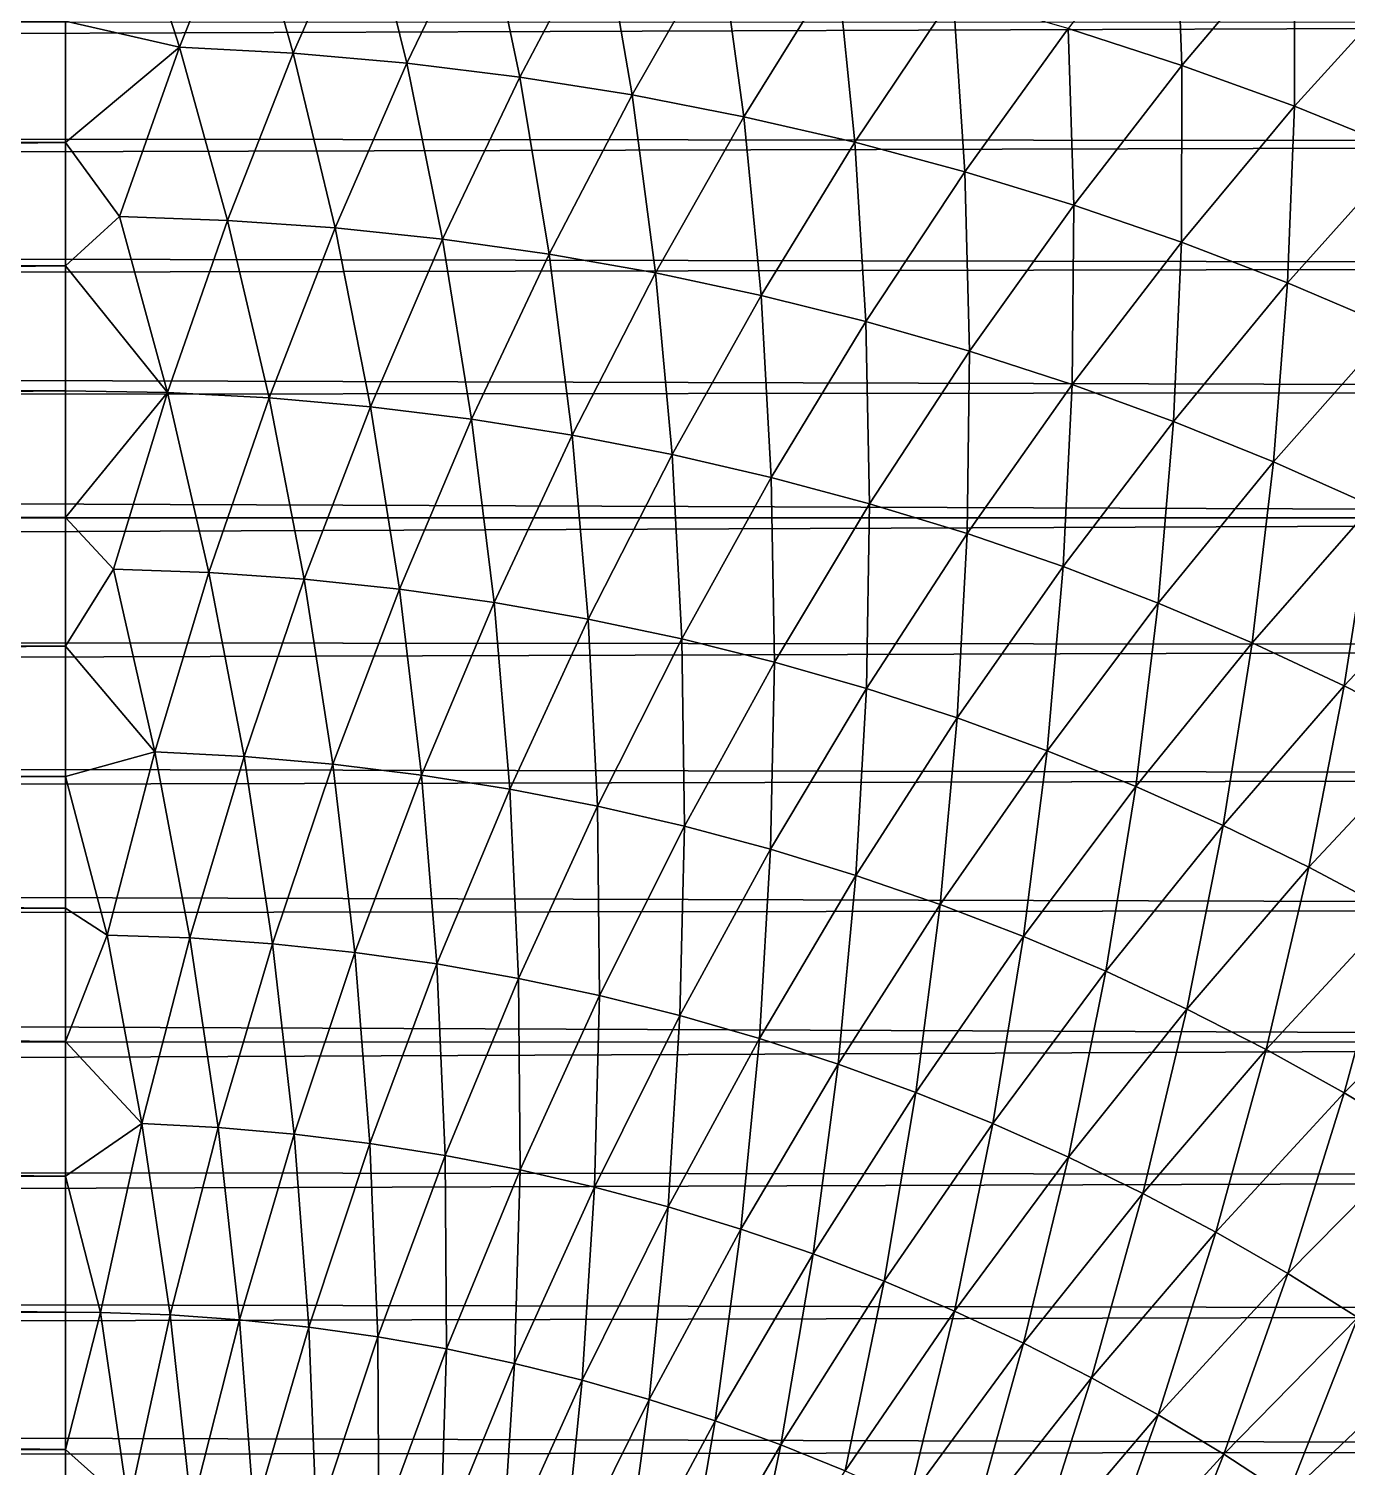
# Model space of a CAD drawing. Header units: millimetres. Extents: x -260 to 430, y -260 to 260.
# Drawn here: x 359.56 to 375.38, y 22.08 to 39.34 of the extents above; entities that cross this region are included whole.
import ezdxf

# ---------------------------------------------------------------- set-up
doc = ezdxf.new("R2010")
doc.units = ezdxf.units.MM
doc.header["$MEASUREMENT"] = 0
doc.layers.add('MESH_3D', color=2, linetype='CONTINUOUS')

msp = doc.modelspace()

# ---------------------------------------------------------------- linework, layer by layer
at = {"layer": 'MESH_3D'}
for points in [[(361.366, 39.12, 2508.033), (360.718, 41.139, 2506.631), (360, 39.432, 2507.837)], [(361.366, 39.12, 2508.033), (362.153, 41.089, 2506.631), (360.718, 41.139, 2506.631)], [(361.366, 39.12, 2508.033), (362.731, 39.048, 2508.033), (362.153, 41.089, 2506.631)], [(362.731, 39.048, 2508.033), (363.586, 40.988, 2506.631), (362.153, 41.089, 2506.631)], [(362.731, 39.048, 2508.033), (364.092, 38.929, 2508.033), (363.586, 40.988, 2506.631)], [(364.092, 38.929, 2508.033), (365.014, 40.838, 2506.631), (363.586, 40.988, 2506.631)], [(372.03, 39.347, 2506.631), (373.395, 38.903, 2506.631), (373.317, 40.987, 2505.161)], [(373.395, 38.903, 2506.631), (374.74, 40.497, 2505.161), (373.317, 40.987, 2505.161)], [(364.092, 38.929, 2508.033), (365.448, 38.763, 2508.033), (365.014, 40.838, 2506.631)], [(365.448, 38.763, 2508.033), (366.436, 40.638, 2506.631), (365.014, 40.838, 2506.631)], [(365.448, 38.763, 2508.033), (366.797, 38.549, 2508.033), (366.436, 40.638, 2506.631)], [(366.797, 38.549, 2508.033), (367.851, 40.389, 2506.631), (366.436, 40.638, 2506.631)], [(373.395, 38.903, 2506.631), (374.745, 38.412, 2506.631), (374.74, 40.497, 2505.161)], [(374.745, 38.412, 2506.631), (376.144, 39.958, 2505.161), (374.74, 40.497, 2505.161)], [(366.797, 38.549, 2508.033), (368.138, 38.288, 2508.033), (367.851, 40.389, 2506.631)], [(368.138, 38.288, 2508.033), (369.256, 40.09, 2506.631), (367.851, 40.389, 2506.631)], [(368.138, 38.288, 2508.033), (369.47, 37.981, 2508.033), (369.256, 40.09, 2506.631)], [(369.47, 37.981, 2508.033), (370.649, 39.743, 2506.631), (369.256, 40.09, 2506.631)], [(374.745, 38.412, 2506.631), (376.077, 37.874, 2506.631), (376.144, 39.958, 2505.161)], [(369.47, 37.981, 2508.033), (370.789, 37.627, 2508.033), (370.649, 39.743, 2506.631)], [(370.789, 37.627, 2508.033), (372.03, 39.347, 2506.631), (370.649, 39.743, 2506.631)], [(86.938, 38.299, 120.207), (86.469, 39.346, 120.724), (399.082, 39.432, 407.365)], [(86.938, 38.299, 120.207), (399.082, 39.432, 407.365), (399.734, 37.978, 406.654)], [(256.986, 39.472, 2507.81), (257.19, 38.12, 2508.71), (360, 39.432, 2507.837)], [(257.19, 38.12, 2508.71), (360, 37.978, 2508.802), (360, 39.432, 2507.837)], [(361.366, 39.12, 2508.033), (360, 39.432, 2507.837), (360, 37.978, 2508.802)], [(370.789, 37.627, 2508.033), (372.096, 37.228, 2508.033), (372.03, 39.347, 2506.631)], [(372.096, 37.228, 2508.033), (373.395, 38.903, 2506.631), (372.03, 39.347, 2506.631)], [(360.647, 37.089, 2509.363), (361.366, 39.12, 2508.033), (360, 37.978, 2508.802)], [(360.647, 37.089, 2509.363), (361.941, 37.044, 2509.363), (361.366, 39.12, 2508.033)], [(361.941, 37.044, 2509.363), (362.731, 39.048, 2508.033), (361.366, 39.12, 2508.033)], [(361.941, 37.044, 2509.363), (363.233, 36.953, 2509.363), (362.731, 39.048, 2508.033)], [(363.233, 36.953, 2509.363), (364.092, 38.929, 2508.033), (362.731, 39.048, 2508.033)], [(363.233, 36.953, 2509.363), (364.521, 36.818, 2509.363), (364.092, 38.929, 2508.033)], [(364.521, 36.818, 2509.363), (365.448, 38.763, 2508.033), (364.092, 38.929, 2508.033)], [(372.096, 37.228, 2508.033), (373.388, 36.783, 2508.033), (373.395, 38.903, 2506.631)], [(373.388, 36.783, 2508.033), (374.745, 38.412, 2506.631), (373.395, 38.903, 2506.631)], [(364.521, 36.818, 2509.363), (365.803, 36.638, 2509.363), (365.448, 38.763, 2508.033)], [(365.803, 36.638, 2509.363), (366.797, 38.549, 2508.033), (365.448, 38.763, 2508.033)], [(365.803, 36.638, 2509.363), (367.078, 36.413, 2509.363), (366.797, 38.549, 2508.033)], [(367.078, 36.413, 2509.363), (368.138, 38.288, 2508.033), (366.797, 38.549, 2508.033)], [(373.388, 36.783, 2508.033), (374.663, 36.293, 2508.033), (374.745, 38.412, 2506.631)], [(374.663, 36.293, 2508.033), (376.077, 37.874, 2506.631), (374.745, 38.412, 2506.631)], [(87.453, 37.107, 119.646), (86.938, 38.299, 120.207), (399.734, 37.978, 406.654)], [(367.078, 36.413, 2509.363), (368.344, 36.144, 2509.363), (368.138, 38.288, 2508.033)], [(368.344, 36.144, 2509.363), (369.47, 37.981, 2508.033), (368.138, 38.288, 2508.033)], [(87.453, 37.107, 119.646), (399.734, 37.978, 406.654), (400.361, 36.5, 405.97)], [(257.19, 38.12, 2508.71), (257.39, 36.747, 2509.579), (360, 37.978, 2508.802)], [(257.39, 36.747, 2509.579), (360, 36.5, 2509.73), (360, 37.978, 2508.802)], [(360.647, 37.089, 2509.363), (360, 37.978, 2508.802), (360, 36.5, 2509.73)], [(368.344, 36.144, 2509.363), (369.601, 35.83, 2509.363), (369.47, 37.981, 2508.033)], [(369.601, 35.83, 2509.363), (370.789, 37.627, 2508.033), (369.47, 37.981, 2508.033)], [(374.663, 36.293, 2508.033), (375.921, 35.759, 2508.033), (376.077, 37.874, 2506.631)], [(369.601, 35.83, 2509.363), (370.845, 35.474, 2509.363), (370.789, 37.627, 2508.033)], [(370.845, 35.474, 2509.363), (372.096, 37.228, 2508.033), (370.789, 37.627, 2508.033)], [(370.845, 35.474, 2509.363), (372.077, 35.073, 2509.363), (372.096, 37.228, 2508.033)], [(372.077, 35.073, 2509.363), (373.388, 36.783, 2508.033), (372.096, 37.228, 2508.033)], [(87.955, 35.901, 119.106), (87.453, 37.107, 119.646), (400.361, 36.5, 405.97)], [(361.221, 34.979, 2510.622), (360.647, 37.089, 2509.363), (360, 36.5, 2509.73)], [(361.221, 34.979, 2510.622), (361.941, 37.044, 2509.363), (360.647, 37.089, 2509.363)], [(361.221, 34.979, 2510.622), (362.441, 34.915, 2510.622), (361.941, 37.044, 2509.363)], [(362.441, 34.915, 2510.622), (363.233, 36.953, 2509.363), (361.941, 37.044, 2509.363)], [(362.441, 34.915, 2510.622), (363.658, 34.808, 2510.622), (363.233, 36.953, 2509.363)], [(363.658, 34.808, 2510.622), (364.521, 36.818, 2509.363), (363.233, 36.953, 2509.363)], [(363.658, 34.808, 2510.622), (364.871, 34.659, 2510.622), (364.521, 36.818, 2509.363)], [(364.871, 34.659, 2510.622), (365.803, 36.638, 2509.363), (364.521, 36.818, 2509.363)], [(372.077, 35.073, 2509.363), (373.293, 34.631, 2509.363), (373.388, 36.783, 2508.033)], [(373.293, 34.631, 2509.363), (374.663, 36.293, 2508.033), (373.388, 36.783, 2508.033)], [(257.39, 36.747, 2509.579), (257.585, 35.355, 2510.416), (360, 36.5, 2509.73)], [(364.871, 34.659, 2510.622), (366.078, 34.468, 2510.622), (365.803, 36.638, 2509.363)], [(366.078, 34.468, 2510.622), (367.078, 36.413, 2509.363), (365.803, 36.638, 2509.363)], [(87.955, 35.901, 119.106), (400.361, 36.5, 405.97), (400.964, 35, 405.312)], [(257.585, 35.355, 2510.416), (360, 35, 2510.622), (360, 36.5, 2509.73)], [(361.221, 34.979, 2510.622), (360, 36.5, 2509.73), (360, 35, 2510.622)], [(366.078, 34.468, 2510.622), (367.277, 34.235, 2510.622), (367.078, 36.413, 2509.363)], [(367.277, 34.235, 2510.622), (368.344, 36.144, 2509.363), (367.078, 36.413, 2509.363)], [(373.293, 34.631, 2509.363), (374.494, 34.146, 2509.363), (374.663, 36.293, 2508.033)], [(374.494, 34.146, 2509.363), (375.921, 35.759, 2508.033), (374.663, 36.293, 2508.033)], [(367.277, 34.235, 2510.622), (368.467, 33.96, 2510.622), (368.344, 36.144, 2509.363)], [(368.467, 33.96, 2510.622), (369.601, 35.83, 2509.363), (368.344, 36.144, 2509.363)], [(88.443, 34.683, 118.588), (87.955, 35.901, 119.106), (400.964, 35, 405.312)], [(368.467, 33.96, 2510.622), (369.647, 33.644, 2510.622), (369.601, 35.83, 2509.363)], [(369.647, 33.644, 2510.622), (370.845, 35.474, 2509.363), (369.601, 35.83, 2509.363)], [(374.494, 34.146, 2509.363), (375.677, 33.619, 2509.363), (375.921, 35.759, 2508.033)], [(369.647, 33.644, 2510.622), (370.816, 33.287, 2510.622), (370.845, 35.474, 2509.363)], [(370.816, 33.287, 2510.622), (372.077, 35.073, 2509.363), (370.845, 35.474, 2509.363)], [(257.585, 35.355, 2510.416), (257.775, 33.944, 2511.219), (360, 35, 2510.622)], [(370.816, 33.287, 2510.622), (371.971, 32.889, 2510.622), (372.077, 35.073, 2509.363)], [(371.971, 32.889, 2510.622), (373.293, 34.631, 2509.363), (372.077, 35.073, 2509.363)], [(88.443, 34.683, 118.588), (400.964, 35, 405.312), (401.541, 33.478, 404.683)], [(257.775, 33.944, 2511.219), (360, 33.478, 2511.476), (360, 35, 2510.622)], [(361.221, 34.979, 2510.622), (360, 35, 2510.622), (360, 33.478, 2511.476)], [(360.574, 32.858, 2511.806), (361.221, 34.979, 2510.622), (360, 33.478, 2511.476)], [(360.574, 32.858, 2511.806), (361.72, 32.818, 2511.806), (361.221, 34.979, 2510.622)], [(361.72, 32.818, 2511.806), (362.441, 34.915, 2510.622), (361.221, 34.979, 2510.622)], [(361.72, 32.818, 2511.806), (362.864, 32.738, 2511.806), (362.441, 34.915, 2510.622)], [(362.864, 32.738, 2511.806), (363.658, 34.808, 2510.622), (362.441, 34.915, 2510.622)], [(362.864, 32.738, 2511.806), (364.005, 32.618, 2511.806), (363.658, 34.808, 2510.622)], [(364.005, 32.618, 2511.806), (364.871, 34.659, 2510.622), (363.658, 34.808, 2510.622)], [(88.915, 33.452, 118.091), (88.443, 34.683, 118.588), (401.541, 33.478, 404.683)], [(364.005, 32.618, 2511.806), (365.141, 32.458, 2511.806), (364.871, 34.659, 2510.622)], [(365.141, 32.458, 2511.806), (366.078, 34.468, 2510.622), (364.871, 34.659, 2510.622)], [(371.971, 32.889, 2510.622), (373.111, 32.451, 2510.622), (373.293, 34.631, 2509.363)], [(373.111, 32.451, 2510.622), (374.494, 34.146, 2509.363), (373.293, 34.631, 2509.363)], [(365.141, 32.458, 2511.806), (366.271, 32.259, 2511.806), (366.078, 34.468, 2510.622)], [(366.271, 32.259, 2511.806), (367.277, 34.235, 2510.622), (366.078, 34.468, 2510.622)], [(366.271, 32.259, 2511.806), (367.393, 32.021, 2511.806), (367.277, 34.235, 2510.622)], [(367.393, 32.021, 2511.806), (368.467, 33.96, 2510.622), (367.277, 34.235, 2510.622)], [(373.111, 32.451, 2510.622), (374.236, 31.974, 2510.622), (374.494, 34.146, 2509.363)], [(374.236, 31.974, 2510.622), (375.677, 33.619, 2509.363), (374.494, 34.146, 2509.363)], [(257.775, 33.944, 2511.219), (257.959, 32.515, 2511.99), (360, 33.478, 2511.476)], [(367.393, 32.021, 2511.806), (368.506, 31.743, 2511.806), (368.467, 33.96, 2510.622)], [(368.506, 31.743, 2511.806), (369.647, 33.644, 2510.622), (368.467, 33.96, 2510.622)], [(368.506, 31.743, 2511.806), (369.608, 31.427, 2511.806), (369.647, 33.644, 2510.622)], [(369.608, 31.427, 2511.806), (370.816, 33.287, 2510.622), (369.647, 33.644, 2510.622)], [(374.236, 31.974, 2510.622), (375.343, 31.458, 2510.622), (375.677, 33.619, 2509.363)], [(375.343, 31.458, 2510.622), (376.84, 33.051, 2509.363), (375.677, 33.619, 2509.363)], [(89.373, 32.21, 117.615), (88.915, 33.452, 118.091), (401.541, 33.478, 404.683)], [(89.373, 32.21, 117.615), (401.541, 33.478, 404.683), (402.092, 31.935, 404.082)], [(257.959, 32.515, 2511.99), (360, 31.935, 2512.291), (360, 33.478, 2511.476)], [(360.574, 32.858, 2511.806), (360, 33.478, 2511.476), (360, 31.935, 2512.291)], [(369.608, 31.427, 2511.806), (370.699, 31.073, 2511.806), (370.816, 33.287, 2510.622)], [(370.699, 31.073, 2511.806), (371.971, 32.889, 2510.622), (370.816, 33.287, 2510.622)], [(375.343, 31.458, 2510.622), (376.432, 30.903, 2510.622), (376.84, 33.051, 2509.363)], [(361.071, 30.667, 2512.916), (360.574, 32.858, 2511.806), (360, 31.935, 2512.291)], [(361.071, 30.667, 2512.916), (361.72, 32.818, 2511.806), (360.574, 32.858, 2511.806)], [(361.071, 30.667, 2512.916), (362.141, 30.611, 2512.916), (361.72, 32.818, 2511.806)], [(362.141, 30.611, 2512.916), (362.864, 32.738, 2511.806), (361.72, 32.818, 2511.806)], [(370.699, 31.073, 2511.806), (371.777, 30.68, 2511.806), (371.971, 32.889, 2510.622)], [(371.777, 30.68, 2511.806), (373.111, 32.451, 2510.622), (371.971, 32.889, 2510.622)], [(362.141, 30.611, 2512.916), (363.208, 30.518, 2512.916), (362.864, 32.738, 2511.806)], [(363.208, 30.518, 2512.916), (364.005, 32.618, 2511.806), (362.864, 32.738, 2511.806)], [(257.959, 32.515, 2511.99), (258.137, 31.07, 2512.727), (360, 31.935, 2512.291)], [(363.208, 30.518, 2512.916), (364.271, 30.387, 2512.916), (364.005, 32.618, 2511.806)], [(364.271, 30.387, 2512.916), (365.141, 32.458, 2511.806), (364.005, 32.618, 2511.806)], [(364.271, 30.387, 2512.916), (365.329, 30.22, 2512.916), (365.141, 32.458, 2511.806)], [(365.329, 30.22, 2512.916), (366.271, 32.259, 2511.806), (365.141, 32.458, 2511.806)], [(371.777, 30.68, 2511.806), (372.841, 30.251, 2511.806), (373.111, 32.451, 2510.622)], [(372.841, 30.251, 2511.806), (374.236, 31.974, 2510.622), (373.111, 32.451, 2510.622)], [(89.815, 30.956, 117.161), (89.373, 32.21, 117.615), (402.092, 31.935, 404.082)], [(365.329, 30.22, 2512.916), (366.38, 30.015, 2512.916), (366.271, 32.259, 2511.806)], [(366.38, 30.015, 2512.916), (367.393, 32.021, 2511.806), (366.271, 32.259, 2511.806)], [(89.815, 30.956, 117.161), (402.092, 31.935, 404.082), (402.616, 30.372, 403.509)], [(258.137, 31.07, 2512.727), (360, 30.372, 2513.068), (360, 31.935, 2512.291)], [(361.071, 30.667, 2512.916), (360, 31.935, 2512.291), (360, 30.372, 2513.068)], [(366.38, 30.015, 2512.916), (367.424, 29.774, 2512.916), (367.393, 32.021, 2511.806)], [(367.424, 29.774, 2512.916), (368.506, 31.743, 2511.806), (367.393, 32.021, 2511.806)], [(372.841, 30.251, 2511.806), (373.889, 29.784, 2511.806), (374.236, 31.974, 2510.622)], [(373.889, 29.784, 2511.806), (375.343, 31.458, 2510.622), (374.236, 31.974, 2510.622)], [(367.424, 29.774, 2512.916), (368.458, 29.497, 2512.916), (368.506, 31.743, 2511.806)], [(368.458, 29.497, 2512.916), (369.608, 31.427, 2511.806), (368.506, 31.743, 2511.806)], [(368.458, 29.497, 2512.916), (369.482, 29.184, 2512.916), (369.608, 31.427, 2511.806)], [(369.482, 29.184, 2512.916), (370.699, 31.073, 2511.806), (369.608, 31.427, 2511.806)], [(373.889, 29.784, 2511.806), (374.919, 29.281, 2511.806), (375.343, 31.458, 2510.622)], [(374.919, 29.281, 2511.806), (376.432, 30.903, 2510.622), (375.343, 31.458, 2510.622)], [(369.482, 29.184, 2512.916), (370.495, 28.835, 2512.916), (370.699, 31.073, 2511.806)], [(370.495, 28.835, 2512.916), (371.777, 30.68, 2511.806), (370.699, 31.073, 2511.806)], [(90.241, 29.692, 116.727), (89.815, 30.956, 117.161), (402.616, 30.372, 403.509)], [(258.137, 31.07, 2512.727), (258.309, 29.608, 2513.43), (360, 30.372, 2513.068)], [(374.919, 29.281, 2511.806), (375.932, 28.743, 2511.806), (376.432, 30.903, 2510.622)], [(360.497, 28.467, 2513.948), (361.071, 30.667, 2512.916), (360, 30.372, 2513.068)], [(360.497, 28.467, 2513.948), (361.49, 28.433, 2513.948), (361.071, 30.667, 2512.916)], [(361.49, 28.433, 2513.948), (362.141, 30.611, 2512.916), (361.071, 30.667, 2512.916)], [(361.49, 28.433, 2513.948), (362.481, 28.363, 2513.948), (362.141, 30.611, 2512.916)], [(362.481, 28.363, 2513.948), (363.208, 30.518, 2512.916), (362.141, 30.611, 2512.916)], [(370.495, 28.835, 2512.916), (371.495, 28.452, 2512.916), (371.777, 30.68, 2511.806)], [(371.495, 28.452, 2512.916), (372.841, 30.251, 2511.806), (371.777, 30.68, 2511.806)], [(362.481, 28.363, 2513.948), (363.47, 28.259, 2513.948), (363.208, 30.518, 2512.916)], [(363.47, 28.259, 2513.948), (364.271, 30.387, 2512.916), (363.208, 30.518, 2512.916)], [(363.47, 28.259, 2513.948), (364.454, 28.121, 2513.948), (364.271, 30.387, 2512.916)], [(364.454, 28.121, 2513.948), (365.329, 30.22, 2512.916), (364.271, 30.387, 2512.916)], [(90.241, 29.692, 116.727), (402.616, 30.372, 403.509), (403.115, 28.79, 402.966)], [(258.309, 29.608, 2513.43), (360, 28.79, 2513.805), (360, 30.372, 2513.068)], [(360.497, 28.467, 2513.948), (360, 30.372, 2513.068), (360, 28.79, 2513.805)], [(364.454, 28.121, 2513.948), (365.433, 27.948, 2513.948), (365.329, 30.22, 2512.916)], [(365.433, 27.948, 2513.948), (366.38, 30.015, 2512.916), (365.329, 30.22, 2512.916)], [(371.495, 28.452, 2512.916), (372.481, 28.033, 2512.916), (372.841, 30.251, 2511.806)], [(372.481, 28.033, 2512.916), (373.889, 29.784, 2511.806), (372.841, 30.251, 2511.806)], [(365.433, 27.948, 2513.948), (366.405, 27.742, 2513.948), (366.38, 30.015, 2512.916)], [(366.405, 27.742, 2513.948), (367.424, 29.774, 2512.916), (366.38, 30.015, 2512.916)], [(90.65, 28.418, 116.313), (90.241, 29.692, 116.727), (403.115, 28.79, 402.966)], [(366.405, 27.742, 2513.948), (367.369, 27.501, 2513.948), (367.424, 29.774, 2512.916)], [(367.369, 27.501, 2513.948), (368.458, 29.497, 2512.916), (367.424, 29.774, 2512.916)], [(372.481, 28.033, 2512.916), (373.452, 27.58, 2512.916), (373.889, 29.784, 2511.806)], [(373.452, 27.58, 2512.916), (374.919, 29.281, 2511.806), (373.889, 29.784, 2511.806)], [(258.309, 29.608, 2513.43), (258.474, 28.131, 2514.099), (360, 28.79, 2513.805)], [(367.369, 27.501, 2513.948), (368.324, 27.227, 2513.948), (368.458, 29.497, 2512.916)], [(368.324, 27.227, 2513.948), (369.482, 29.184, 2512.916), (368.458, 29.497, 2512.916)], [(368.324, 27.227, 2513.948), (369.269, 26.92, 2513.948), (369.482, 29.184, 2512.916)], [(369.269, 26.92, 2513.948), (370.495, 28.835, 2512.916), (369.482, 29.184, 2512.916)], [(373.452, 27.58, 2512.916), (374.406, 27.094, 2512.916), (374.919, 29.281, 2511.806)], [(374.406, 27.094, 2512.916), (375.932, 28.743, 2511.806), (374.919, 29.281, 2511.806)], [(369.269, 26.92, 2513.948), (370.203, 26.58, 2513.948), (370.495, 28.835, 2512.916)], [(370.203, 26.58, 2513.948), (371.495, 28.452, 2512.916), (370.495, 28.835, 2512.916)], [(90.65, 28.418, 116.313), (403.115, 28.79, 402.966), (403.586, 27.19, 402.451)], [(258.474, 28.131, 2514.099), (360, 27.19, 2514.503), (360, 28.79, 2513.805)], [(360.497, 28.467, 2513.948), (360, 28.79, 2513.805), (360, 27.19, 2514.503)], [(374.406, 27.094, 2512.916), (375.343, 26.575, 2512.916), (375.932, 28.743, 2511.806)], [(375.343, 26.575, 2512.916), (376.926, 28.169, 2511.806), (375.932, 28.743, 2511.806)], [(91.042, 27.135, 115.921), (90.65, 28.418, 116.313), (403.586, 27.19, 402.451)], [(360.915, 26.206, 2514.903), (360.497, 28.467, 2513.948), (360, 27.19, 2514.503)], [(360.915, 26.206, 2514.903), (361.49, 28.433, 2513.948), (360.497, 28.467, 2513.948)], [(360.915, 26.206, 2514.903), (361.829, 26.159, 2514.903), (361.49, 28.433, 2513.948)], [(361.829, 26.159, 2514.903), (362.481, 28.363, 2513.948), (361.49, 28.433, 2513.948)], [(361.829, 26.159, 2514.903), (362.741, 26.079, 2514.903), (362.481, 28.363, 2513.948)], [(362.741, 26.079, 2514.903), (363.47, 28.259, 2513.948), (362.481, 28.363, 2513.948)], [(370.203, 26.58, 2513.948), (371.125, 26.208, 2513.948), (371.495, 28.452, 2512.916)], [(371.125, 26.208, 2513.948), (372.481, 28.033, 2512.916), (371.495, 28.452, 2512.916)], [(362.741, 26.079, 2514.903), (363.649, 25.967, 2514.903), (363.47, 28.259, 2513.948)], [(363.649, 25.967, 2514.903), (364.454, 28.121, 2513.948), (363.47, 28.259, 2513.948)], [(375.343, 26.575, 2512.916), (376.261, 26.023, 2512.916), (376.926, 28.169, 2511.806)], [(258.474, 28.131, 2514.099), (258.632, 26.639, 2514.733), (360, 27.19, 2514.503)], [(363.649, 25.967, 2514.903), (364.553, 25.824, 2514.903), (364.454, 28.121, 2513.948)], [(364.553, 25.824, 2514.903), (365.433, 27.948, 2513.948), (364.454, 28.121, 2513.948)], [(371.125, 26.208, 2513.948), (372.033, 25.804, 2513.948), (372.481, 28.033, 2512.916)], [(372.033, 25.804, 2513.948), (373.452, 27.58, 2512.916), (372.481, 28.033, 2512.916)], [(364.553, 25.824, 2514.903), (365.452, 25.649, 2514.903), (365.433, 27.948, 2513.948)], [(365.452, 25.649, 2514.903), (366.405, 27.742, 2513.948), (365.433, 27.948, 2513.948)], [(365.452, 25.649, 2514.903), (366.344, 25.444, 2514.903), (366.405, 27.742, 2513.948)], [(366.344, 25.444, 2514.903), (367.369, 27.501, 2513.948), (366.405, 27.742, 2513.948)], [(366.344, 25.444, 2514.903), (367.228, 25.207, 2514.903), (367.369, 27.501, 2513.948)], [(367.228, 25.207, 2514.903), (368.324, 27.227, 2513.948), (367.369, 27.501, 2513.948)], [(372.033, 25.804, 2513.948), (372.926, 25.368, 2513.948), (373.452, 27.58, 2512.916)], [(372.926, 25.368, 2513.948), (374.406, 27.094, 2512.916), (373.452, 27.58, 2512.916)], [(91.417, 25.844, 115.548), (91.042, 27.135, 115.921), (403.586, 27.19, 402.451)], [(91.417, 25.844, 115.548), (403.586, 27.19, 402.451), (404.031, 25.574, 401.966)], [(258.632, 26.639, 2514.733), (360, 25.574, 2515.161), (360, 27.19, 2514.503)], [(360.915, 26.206, 2514.903), (360, 27.19, 2514.503), (360, 25.574, 2515.161)], [(367.228, 25.207, 2514.903), (368.103, 24.939, 2514.903), (368.324, 27.227, 2513.948)], [(368.103, 24.939, 2514.903), (369.269, 26.92, 2513.948), (368.324, 27.227, 2513.948)], [(372.926, 25.368, 2513.948), (373.803, 24.902, 2513.948), (374.406, 27.094, 2512.916)], [(373.803, 24.902, 2513.948), (375.343, 26.575, 2512.916), (374.406, 27.094, 2512.916)], [(368.103, 24.939, 2514.903), (368.969, 24.641, 2514.903), (369.269, 26.92, 2513.948)], [(368.969, 24.641, 2514.903), (370.203, 26.58, 2513.948), (369.269, 26.92, 2513.948)], [(258.632, 26.639, 2514.733), (258.782, 25.134, 2515.332), (360, 25.574, 2515.161)], [(368.969, 24.641, 2514.903), (369.823, 24.313, 2514.903), (370.203, 26.58, 2513.948)], [(369.823, 24.313, 2514.903), (371.125, 26.208, 2513.948), (370.203, 26.58, 2513.948)], [(373.803, 24.902, 2513.948), (374.664, 24.405, 2513.948), (375.343, 26.575, 2512.916)], [(374.664, 24.405, 2513.948), (376.261, 26.023, 2512.916), (375.343, 26.575, 2512.916)], [(360.418, 23.938, 2515.778), (360.915, 26.206, 2514.903), (360, 25.574, 2515.161)], [(360.418, 23.938, 2515.778), (361.253, 23.909, 2515.778), (360.915, 26.206, 2514.903)], [(361.253, 23.909, 2515.778), (361.829, 26.159, 2514.903), (360.915, 26.206, 2514.903)], [(361.253, 23.909, 2515.778), (362.087, 23.85, 2515.778), (361.829, 26.159, 2514.903)], [(362.087, 23.85, 2515.778), (362.741, 26.079, 2514.903), (361.829, 26.159, 2514.903)], [(362.087, 23.85, 2515.778), (362.918, 23.763, 2515.778), (362.741, 26.079, 2514.903)], [(362.918, 23.763, 2515.778), (363.649, 25.967, 2514.903), (362.741, 26.079, 2514.903)], [(369.823, 24.313, 2514.903), (370.666, 23.955, 2514.903), (371.125, 26.208, 2513.948)], [(370.666, 23.955, 2514.903), (372.033, 25.804, 2513.948), (371.125, 26.208, 2513.948)], [(362.918, 23.763, 2515.778), (363.745, 23.647, 2515.778), (363.649, 25.967, 2514.903)], [(363.745, 23.647, 2515.778), (364.553, 25.824, 2514.903), (363.649, 25.967, 2514.903)], [(374.664, 24.405, 2513.948), (375.507, 23.878, 2513.948), (376.261, 26.023, 2512.916)], [(91.775, 24.544, 115.196), (91.417, 25.844, 115.548), (404.031, 25.574, 401.966)], [(363.745, 23.647, 2515.778), (364.568, 23.502, 2515.778), (364.553, 25.824, 2514.903)], [(364.568, 23.502, 2515.778), (365.452, 25.649, 2514.903), (364.553, 25.824, 2514.903)], [(370.666, 23.955, 2514.903), (371.495, 23.569, 2514.903), (372.033, 25.804, 2513.948)], [(371.495, 23.569, 2514.903), (372.926, 25.368, 2513.948), (372.033, 25.804, 2513.948)], [(91.775, 24.544, 115.196), (404.031, 25.574, 401.966), (404.448, 23.941, 401.511)], [(258.782, 25.134, 2515.332), (360, 23.941, 2515.778), (360, 25.574, 2515.161)], [(360.418, 23.938, 2515.778), (360, 25.574, 2515.161), (360, 23.941, 2515.778)], [(364.568, 23.502, 2515.778), (365.386, 23.328, 2515.778), (365.452, 25.649, 2514.903)], [(365.386, 23.328, 2515.778), (366.344, 25.444, 2514.903), (365.452, 25.649, 2514.903)], [(365.386, 23.328, 2515.778), (366.196, 23.126, 2515.778), (366.344, 25.444, 2514.903)], [(366.196, 23.126, 2515.778), (367.228, 25.207, 2514.903), (366.344, 25.444, 2514.903)], [(366.196, 23.126, 2515.778), (367, 22.895, 2515.778), (367.228, 25.207, 2514.903)], [(367, 22.895, 2515.778), (368.103, 24.939, 2514.903), (367.228, 25.207, 2514.903)], [(371.495, 23.569, 2514.903), (372.311, 23.153, 2514.903), (372.926, 25.368, 2513.948)], [(372.311, 23.153, 2514.903), (373.803, 24.902, 2513.948), (372.926, 25.368, 2513.948)], [(258.782, 25.134, 2515.332), (258.925, 23.616, 2515.896), (360, 23.941, 2515.778)], [(367, 22.895, 2515.778), (367.795, 22.637, 2515.778), (368.103, 24.939, 2514.903)], [(367.795, 22.637, 2515.778), (368.969, 24.641, 2514.903), (368.103, 24.939, 2514.903)], [(372.311, 23.153, 2514.903), (373.111, 22.709, 2514.903), (373.803, 24.902, 2513.948)], [(373.111, 22.709, 2514.903), (374.664, 24.405, 2513.948), (373.803, 24.902, 2513.948)], [(92.114, 23.237, 114.863), (91.775, 24.544, 115.196), (404.448, 23.941, 401.511)], [(367.795, 22.637, 2515.778), (368.58, 22.351, 2515.778), (368.969, 24.641, 2514.903)], [(368.58, 22.351, 2515.778), (369.823, 24.313, 2514.903), (368.969, 24.641, 2514.903)], [(373.111, 22.709, 2514.903), (373.896, 22.238, 2514.903), (374.664, 24.405, 2513.948)], [(373.896, 22.238, 2514.903), (375.507, 23.878, 2513.948), (374.664, 24.405, 2513.948)], [(368.58, 22.351, 2515.778), (369.355, 22.038, 2515.778), (369.823, 24.313, 2514.903)], [(369.355, 22.038, 2515.778), (370.666, 23.955, 2514.903), (369.823, 24.313, 2514.903)], [(92.114, 23.237, 114.863), (404.448, 23.941, 401.511), (404.838, 22.294, 401.086)], [(258.925, 23.616, 2515.896), (360, 22.294, 2516.355), (360, 23.941, 2515.778)], [(360.418, 23.938, 2515.778), (360, 23.941, 2515.778), (360, 22.294, 2516.355)], [(360.755, 21.618, 2516.574), (360.418, 23.938, 2515.778), (360, 22.294, 2516.355)], [(360.755, 21.618, 2516.574), (361.253, 23.909, 2515.778), (360.418, 23.938, 2515.778)], [(360.755, 21.618, 2516.574), (361.509, 21.578, 2516.574), (361.253, 23.909, 2515.778)], [(361.509, 21.578, 2516.574), (362.087, 23.85, 2515.778), (361.253, 23.909, 2515.778)], [(361.509, 21.578, 2516.574), (362.261, 21.513, 2516.574), (362.087, 23.85, 2515.778)], [(362.261, 21.513, 2516.574), (362.918, 23.763, 2515.778), (362.087, 23.85, 2515.778)], [(369.355, 22.038, 2515.778), (370.118, 21.698, 2515.778), (370.666, 23.955, 2514.903)], [(370.118, 21.698, 2515.778), (371.495, 23.569, 2514.903), (370.666, 23.955, 2514.903)], [(373.896, 22.238, 2514.903), (374.663, 21.739, 2514.903), (375.507, 23.878, 2513.948)], [(374.663, 21.739, 2514.903), (376.331, 23.323, 2513.948), (375.507, 23.878, 2513.948)], [(362.261, 21.513, 2516.574), (363.01, 21.421, 2516.574), (362.918, 23.763, 2515.778)], [(363.01, 21.421, 2516.574), (363.745, 23.647, 2515.778), (362.918, 23.763, 2515.778)], [(258.925, 23.616, 2515.896), (259.06, 22.087, 2516.424), (360, 22.294, 2516.355)], [(363.01, 21.421, 2516.574), (363.756, 21.303, 2516.574), (363.745, 23.647, 2515.778)], [(363.756, 21.303, 2516.574), (364.568, 23.502, 2515.778), (363.745, 23.647, 2515.778)], [(363.756, 21.303, 2516.574), (364.497, 21.158, 2516.574), (364.568, 23.502, 2515.778)], [(364.497, 21.158, 2516.574), (365.386, 23.328, 2515.778), (364.568, 23.502, 2515.778)], [(370.118, 21.698, 2515.778), (370.869, 21.332, 2515.778), (371.495, 23.569, 2514.903)], [(370.869, 21.332, 2515.778), (372.311, 23.153, 2514.903), (371.495, 23.569, 2514.903)], [(364.497, 21.158, 2516.574), (365.233, 20.989, 2516.574), (365.386, 23.328, 2515.778)], [(365.233, 20.989, 2516.574), (366.196, 23.126, 2515.778), (365.386, 23.328, 2515.778)], [(374.663, 21.739, 2514.903), (375.413, 21.214, 2514.903), (376.331, 23.323, 2513.948)], [(92.436, 21.923, 114.55), (92.114, 23.237, 114.863), (404.838, 22.294, 401.086)], [(370.869, 21.332, 2515.778), (371.607, 20.94, 2515.778), (372.311, 23.153, 2514.903)], [(371.607, 20.94, 2515.778), (373.111, 22.709, 2514.903), (372.311, 23.153, 2514.903)], [(365.233, 20.989, 2516.574), (365.962, 20.793, 2516.574), (366.196, 23.126, 2515.778)], [(365.962, 20.793, 2516.574), (367, 22.895, 2515.778), (366.196, 23.126, 2515.778)], [(365.962, 20.793, 2516.574), (366.684, 20.572, 2516.574), (367, 22.895, 2515.778)], [(366.684, 20.572, 2516.574), (367.795, 22.637, 2515.778), (367, 22.895, 2515.778)], [(366.684, 20.572, 2516.574), (367.398, 20.327, 2516.574), (367.795, 22.637, 2515.778)], [(367.398, 20.327, 2516.574), (368.58, 22.351, 2515.778), (367.795, 22.637, 2515.778)], [(371.607, 20.94, 2515.778), (372.331, 20.522, 2515.778), (373.111, 22.709, 2514.903)], [(372.331, 20.522, 2515.778), (373.896, 22.238, 2514.903), (373.111, 22.709, 2514.903)], [(92.436, 21.923, 114.55), (404.838, 22.294, 401.086), (405.199, 20.633, 400.692)], [(259.06, 22.087, 2516.424), (360, 20.633, 2516.89), (360, 22.294, 2516.355)], [(360.755, 21.618, 2516.574), (360, 22.294, 2516.355), (360, 20.633, 2516.89)], [(367.398, 20.327, 2516.574), (368.103, 20.056, 2516.574), (368.58, 22.351, 2515.778)], [(368.103, 20.056, 2516.574), (369.355, 22.038, 2515.778), (368.58, 22.351, 2515.778)], [(372.331, 20.522, 2515.778), (373.039, 20.079, 2515.778), (373.896, 22.238, 2514.903)], [(373.039, 20.079, 2515.778), (374.663, 21.739, 2514.903), (373.896, 22.238, 2514.903)], [(259.06, 22.087, 2516.424), (259.187, 20.547, 2516.917), (360, 20.633, 2516.89)]]:
    msp.add_3dface(points, dxfattribs=at)

doc.saveas('drawing.dxf')
